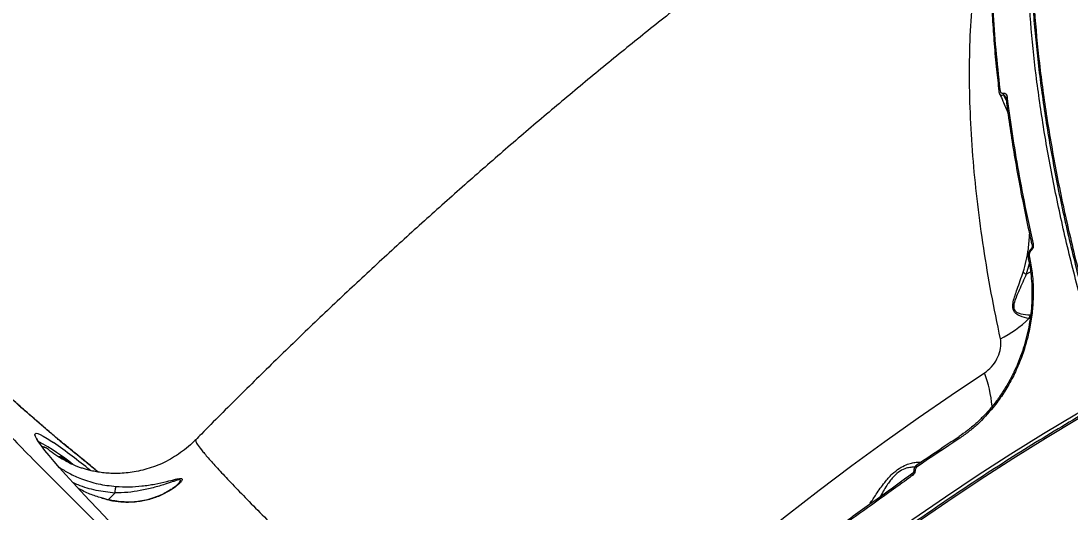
# Model space of a CAD drawing. Header units: millimetres. Extents: x -10374 to 11119, y -8221 to 9433.
# Drawn here: x -3724.3 to -3355.7, y -4889.2 to -4716.8 of the extents above; entities that cross this region are included whole.
import ezdxf

# ---------------------------------------------------------------- set-up
doc = ezdxf.new("R2010")
doc.units = ezdxf.units.MM
for name, color, linetype in [('DIKOM_ОБЪЕКТ', 7, 'Continuous'), ('DIKOM_РАЗМЕР_ЗОНА', 7, 'Continuous'), ('DIKOM_РАЗМЕР_ОБЪЕКТА', 7, 'Continuous')]:
    doc.layers.add(name, color=color, linetype=linetype)
doc.styles.add('style1', font='arial.ttf', dxfattribs={"width": 0.8})
doc.dimstyles.new('1-50', dxfattribs={"dimtxt": 300, "dimasz": 200, "dimexe": 100, "dimexo": 0, "dimgap": 100, "dimtad": 0, "dimdec": 0, "dimtxsty": 'style1', "dimcen": 0, "dimclrd": 7, "dimclre": 7, "dimadec": 1, "dimazin": 2, "dimtfac": 1, "dimtdec": 0, "dimtmove": 1, "dimatfit": 3, "dimfxl": 0, "dimlwd": 25, "dimlwe": 18, "dimarcsym": 0})

# ---------------------------------------------------------------- blocks, each defined once
blk = doc.blocks.new('*D16')
at = {"layer": 'Defpoints', "color": 0, "transparency": 16777216}
for p in [(-9045.1, 5161.67), (3694.49, 5161.67), (1813.16, -6719.94)]:
    blk.add_point(p, dxfattribs=at)
at = {"layer": 'DIKOM_РАЗМЕР_ОБЪЕКТА', "color": 7, "lineweight": 18, "transparency": 16777216}
for p, q in [((3694.49, 5161.67), (-9145.1, 5161.67)), ((1813.16, -6719.94), (-9145.1, -6719.94))]:
    blk.add_line(p, q, dxfattribs=at)
at = {"layer": 'DIKOM_РАЗМЕР_ОБЪЕКТА', "color": 7, "lineweight": 25, "transparency": 16777216}
for p, q in [((-9045.1, 4961.67), (-9045.1, -0.45)), ((-9045.1, -6519.94), (-9045.1, -1080.23))]:
    blk.add_line(p, q, dxfattribs=at)
at = {"layer": 'DIKOM_РАЗМЕР_ОБЪЕКТА', "color": 7, "transparency": 16777216}
for points in [[(-9078.43, 4961.67), (-9011.76, 4961.67), (-9045.1, 5161.67)], [(-9078.43, -6519.94), (-9011.76, -6519.94), (-9045.1, -6719.94)]]:
    blk.add_solid(points, dxfattribs=at)
at = {"layer": 'DIKOM_РАЗМЕР_ОБЪЕКТА', "color": 0, "transparency": 16777216, "insert": (-9045.1, -540.34), "char_height": 300, "attachment_point": 5, "rotation": 90, "style": 'style1'}
blk.add_mtext('11900', dxfattribs=at)
blk = doc.blocks.new('*D13')
at = {"layer": 'Defpoints', "color": 0, "transparency": 16777216}
for p in [(-10176.97, 7112.81), (3082.33, 7112.81), (2015.48, -8221.4)]:
    blk.add_point(p, dxfattribs=at)
at = {"layer": 'DIKOM_РАЗМЕР_ЗОНА', "color": 7, "lineweight": 18, "transparency": 16777216}
for p, q in [((3082.33, 7112.81), (-10276.97, 7112.81)), ((2015.48, -8221.4), (-10276.97, -8221.4))]:
    blk.add_line(p, q, dxfattribs=at)
at = {"layer": 'DIKOM_РАЗМЕР_ЗОНА', "color": 7, "lineweight": 25, "transparency": 16777216}
for p, q in [((-10176.97, 6912.81), (-10176.97, -14.41)), ((-10176.97, -8021.4), (-10176.97, -1094.19))]:
    blk.add_line(p, q, dxfattribs=at)
at = {"layer": 'DIKOM_РАЗМЕР_ЗОНА', "color": 7, "transparency": 16777216}
for points in [[(-10210.3, 6912.81), (-10143.64, 6912.81), (-10176.97, 7112.81)], [(-10210.3, -8021.4), (-10143.64, -8021.4), (-10176.97, -8221.4)]]:
    blk.add_solid(points, dxfattribs=at)
at = {"layer": 'DIKOM_РАЗМЕР_ЗОНА', "color": 0, "transparency": 16777216, "insert": (-10176.97, -554.3), "char_height": 300, "attachment_point": 5, "rotation": 90, "style": 'style1'}
blk.add_mtext('15300', dxfattribs=at)

msp = doc.modelspace()

# ---------------------------------------------------------------- linework, layer by layer
at = {"layer": 'DIKOM_ОБЪЕКТ', "color": 7, "linetype": 'Continuous', "lineweight": 15}
for p, q in [((-3380.76, -4741.44), (-3380.75, -4741.48)), ((-3378.17, -4744.49), (-3379.06, -4742.77)), ((-3370.38, -4800.21), (-3370.36, -4800.26)), ((-3370.06, -4799.26), (-3370, -4799.72)), ((-3370.06, -4802.11), (-3371.1, -4805.7)), ((-3371.1, -4805.7), (-3369.61, -4804.86)), ((-3369.78, -4821.32), (-3370.17, -4821.29)), ((-3382.99, -4852.11), (-3382.99, -4852.11)), ((-3707.62, -4866.68), (-3709.22, -4865.29)), ((-3706.83, -4872.33), (-3709.98, -4870.06)), ((-3410.97, -4875.62), (-3410.97, -4875.62)), ((-3691.35, -4882.53), (-3693.59, -4884.94)), ((-3693.34, -4885.08), (-3695.95, -4884.24))]:
    msp.add_line(p, q, dxfattribs=at)
at = {"layer": 'DIKOM_ОБЪЕКТ', "color": 7, "linetype": 'Continuous', "lineweight": 15, "flags": 128}
for points in [[(-3378.25, -4744.02), (-3378.25, -4744.03), (-3378.25, -4744.04)], [(-3369.33, -4797.32), (-3369.4, -4797.12), (-3369.42, -4796.95), (-3369.37, -4796.84), (-3369.35, -4796.82)], [(-3368.71, -4795.08), (-3368.85, -4795.17), (-3368.96, -4795.27), (-3369.04, -4795.37), (-3369.08, -4795.47), (-3369.09, -4795.57), (-3369.08, -4795.6)], [(-3370.06, -4799.26), (-3370.21, -4799.32), (-3370.33, -4799.39), (-3370.42, -4799.46), (-3370.46, -4799.54), (-3370.46, -4799.59)], [(-3370, -4799.72), (-3370.13, -4799.8), (-3370.24, -4799.89), (-3370.32, -4799.99), (-3370.37, -4800.08), (-3370.38, -4800.17), (-3370.38, -4800.21)], [(-3544.86, -4968.4), (-3533.98, -4958.04), (-3523, -4947.84), (-3511.93, -4937.81), (-3500.77, -4927.97), (-3489.53, -4918.3), (-3478.22, -4908.82), (-3466.84, -4899.53), (-3455.4, -4890.44), (-3443.9, -4881.56), (-3432.35, -4872.88), (-3420.75, -4864.41), (-3409.12, -4856.16), (-3397.47, -4848.13), (-3385.78, -4840.33)], [(-3561.54, -5021.58), (-3554, -5013.8), (-3543.56, -5003.29), (-3533, -4992.93), (-3522.32, -4982.75), (-3511.54, -4972.75), (-3500.66, -4962.93), (-3489.69, -4953.3), (-3478.63, -4943.87), (-3467.5, -4934.64), (-3456.29, -4925.61), (-3445.02, -4916.81), (-3433.7, -4908.22), (-3422.33, -4899.86), (-3410.91, -4891.74), (-3399.47, -4883.84), (-3388, -4876.2), (-3376.5, -4868.8), (-3365, -4861.65), (-3353.5, -4854.75), (-3342, -4848.12)], [(-3341.42, -4849.9), (-3352.89, -4856.52), (-3364.36, -4863.39), (-3375.82, -4870.51), (-3387.28, -4877.89), (-3398.72, -4885.52), (-3410.13, -4893.39), (-3421.51, -4901.49), (-3432.84, -4909.82), (-3444.13, -4918.38), (-3455.37, -4927.16), (-3466.54, -4936.16), (-3477.64, -4945.36), (-3488.67, -4954.76), (-3499.61, -4964.36), (-3510.45, -4974.16), (-3521.2, -4984.13), (-3531.84, -4994.28), (-3542.38, -5004.6), (-3552.78, -5015.09), (-3560.26, -5022.8)], [(-3382.77, -4852.54), (-3382.86, -4852.42), (-3382.94, -4852.32), (-3382.99, -4852.23), (-3383.01, -4852.16), (-3383, -4852.12), (-3382.99, -4852.11)], [(-3718.09, -4864.6), (-3718.75, -4863.57), (-3719.19, -4862.71), (-3719.38, -4862.09), (-3719.31, -4861.71), (-3718.98, -4861.56), (-3718.39, -4861.66), (-3717.54, -4861.99), (-3716.44, -4862.57), (-3715.08, -4863.38), (-3713.47, -4864.43), (-3712.87, -4864.84)], [(-3693.61, -4892.05), (-3697.07, -4888.43), (-3700.28, -4885.04), (-3703.25, -4881.87), (-3705.98, -4878.92), (-3708.46, -4876.19), (-3710.69, -4873.69), (-3712.67, -4871.42), (-3714.4, -4869.38), (-3715.87, -4867.58), (-3717.09, -4866.01), (-3718.05, -4864.67), (-3718.09, -4864.6)], [(-3394.67, -4863.41), (-3396.52, -4864.63), (-3398.37, -4865.85), (-3400.22, -4867.09), (-3402.07, -4868.33), (-3403.92, -4869.57), (-3405.77, -4870.82), (-3407.61, -4872.08), (-3409.46, -4873.35)], [(-3394.67, -4863.41), (-3394.72, -4863.25), (-3394.75, -4863.11), (-3394.76, -4862.98), (-3394.75, -4862.88), (-3394.71, -4862.81), (-3394.68, -4862.78)], [(-3410.9, -4876.22), (-3410.97, -4876.07), (-3411.01, -4875.93), (-3411.03, -4875.81), (-3411.02, -4875.72), (-3411, -4875.65), (-3410.97, -4875.62)], [(-3410.2, -4874.79), (-3410.34, -4874.82), (-3410.46, -4874.86), (-3410.56, -4874.9), (-3410.63, -4874.94), (-3410.67, -4874.98), (-3410.67, -4875.01)], [(-3409.46, -4873.35), (-3409.52, -4873.19), (-3409.56, -4873.05), (-3409.57, -4872.93), (-3409.56, -4872.83), (-3409.53, -4872.76), (-3409.5, -4872.73)]]:
    msp.add_lwpolyline(points, dxfattribs=at)
at = {"layer": 'DIKOM_ОБЪЕКТ', "color": 7, "linetype": 'Continuous', "lineweight": 15}
for centre, radius, start, end in [((-3380.19, -4741.44), 0.573, 110.8363, 179.8214), ((-3377.58, -4742.13), 1.61, 180.3691, 203.2758), ((-3377.67, -4744.03), 0.582, 111.4376, 179.6252), ((-3367.35, -4821.66), 2.85, 144.5302, 172.4726), ((-3401.27, -4787.98), 45.58, 297.5681, 313.0353), ((-3426.6, -4855.65), 43.6, 4.7158, 20.5763), ((-3751.23, -4927.3), 70.98, 50.5026, 62.0865), ((-3859.37, -5073.4), 254.88, 51.2851, 54.9142)]:
    msp.add_arc(centre, radius, start, end, dxfattribs=at)
for points, knots in [([(-3342, -4848.12), (-3343.29, -4844.06), (-3346.79, -4833.04), (-3351.88, -4815.21), (-3357.06, -4794.77), (-3361.44, -4774.66), (-3365.02, -4754.96), (-3367.78, -4735.78), (-3369.7, -4717.18), (-3370.76, -4699.19), (-3370.98, -4681.84), (-3370.36, -4665.18), (-3368.92, -4649.28), (-3366.64, -4634.21), (-3363.54, -4620.04), (-3359.6, -4606.8), (-3354.86, -4594.49), (-3349.29, -4583.19), (-3343.84, -4574.03), (-3339.94, -4569.11), (-3338.44, -4567.21)], [0, 0, 0, 0, 0.033798, 0.091744, 0.149875, 0.208097, 0.266319, 0.324449, 0.382397, 0.440344, 0.498473, 0.556696, 0.614918, 0.673048, 0.730995, 0.788942, 0.847072, 0.905294, 0.963517, 1, 1, 1, 1]), ([(-3363.01, -4623.11), (-3363.24, -4624.01), (-3364.02, -4627.2), (-3365.16, -4632.89), (-3366.43, -4640.16), (-3367.49, -4647.62), (-3368.35, -4655.24), (-3369, -4663.02), (-3369.46, -4670.98), (-3369.71, -4679.09), (-3369.76, -4687.38), (-3369.6, -4695.85), (-3369.25, -4704.49), (-3368.7, -4713.3), (-3367.94, -4722.3), (-3366.98, -4731.47), (-3365.82, -4740.78), (-3364.47, -4750.2), (-3362.93, -4759.69), (-3361.2, -4769.26), (-3359.28, -4778.91), (-3357.17, -4788.64), (-3354.86, -4798.46), (-3352.37, -4808.36), (-3349.69, -4818.36), (-3346.81, -4828.45), (-3343.74, -4838.63), (-3340.48, -4848.91), (-3337.03, -4859.26), (-3333.41, -4869.63), (-3329.63, -4879.99), (-3325.7, -4890.33), (-3321.61, -4900.65), (-3317.36, -4910.95), (-3312.96, -4921.25), (-3308.4, -4931.53), (-3303.67, -4941.82), (-3298.79, -4952.1), (-3293.74, -4962.38), (-3288.53, -4972.67), (-3283.17, -4982.93), (-3277.67, -4993.14), (-3272.06, -5003.25), (-3266.34, -5013.24), (-3260.52, -5023.13), (-3254.59, -5032.92), (-3248.54, -5042.61), (-3242.39, -5052.2), (-3236.13, -5061.69), (-3229.76, -5071.08), (-3223.28, -5080.36), (-3216.69, -5089.54), (-3210, -5098.61), (-3203.22, -5107.54), (-3196.38, -5116.31), (-3189.5, -5124.89), (-3182.56, -5133.29), (-3175.58, -5141.51), (-3168.55, -5149.54), (-3161.47, -5157.39), (-3154.34, -5165.05), (-3147.17, -5172.53), (-3139.95, -5179.83), (-3132.68, -5186.94), (-3125.37, -5193.86), (-3118.03, -5200.58), (-3110.69, -5207.07), (-3103.36, -5213.32), (-3096.05, -5219.32), (-3088.77, -5225.08), (-3081.5, -5230.59), (-3074.25, -5235.85), (-3067.02, -5240.87), (-3059.81, -5245.65), (-3052.61, -5250.17), (-3045.44, -5254.46), (-3038.29, -5258.48), (-3031.83, -5261.94), (-3027.78, -5263.93), (-3026.08, -5264.76)], [0, 0, 0, 0, 0.005236, 0.018506, 0.031783, 0.044989, 0.058136, 0.071237, 0.084307, 0.097362, 0.110416, 0.12348, 0.136568, 0.149694, 0.162874, 0.176122, 0.1894, 0.202626, 0.215785, 0.228894, 0.241967, 0.25502, 0.268066, 0.281121, 0.294194, 0.307301, 0.320457, 0.333676, 0.34695, 0.360199, 0.373373, 0.386492, 0.39957, 0.412624, 0.425667, 0.438715, 0.451778, 0.464871, 0.478007, 0.491203, 0.504468, 0.517723, 0.530893, 0.544021, 0.557119, 0.570197, 0.583264, 0.596333, 0.60941, 0.622506, 0.635632, 0.648798, 0.662014, 0.675241, 0.688429, 0.701573, 0.714684, 0.727771, 0.740845, 0.753918, 0.766997, 0.780092, 0.793213, 0.806371, 0.819575, 0.832812, 0.846022, 0.859182, 0.872306, 0.885405, 0.898488, 0.911566, 0.924649, 0.937745, 0.950863, 0.964015, 0.97721, 0.990448, 1, 1, 1, 1]), ([(-3362.68, -4622.64), (-3363.3, -4625.38), (-3364.97, -4632.8), (-3367.03, -4645.65), (-3368.63, -4661.38), (-3369.38, -4677.93), (-3369.3, -4695.18), (-3368.39, -4713.08), (-3366.64, -4731.57), (-3364.04, -4750.63), (-3360.6, -4770.21), (-3356.35, -4790.26), (-3351.31, -4810.68), (-3345.5, -4831.36), (-3338.93, -4852.26), (-3331.59, -4873.34), (-3323.52, -4894.56), (-3314.75, -4915.86), (-3305.31, -4937.13), (-3295.25, -4958.27), (-3284.73, -4978.97), (-3273.78, -4999.19), (-3262.45, -5018.91), (-3250.64, -5038.34), (-3238.4, -5057.39), (-3225.79, -5075.97), (-3212.66, -5094.27), (-3199.03, -5112.22), (-3184.9, -5129.77), (-3170.49, -5146.65), (-3155.87, -5162.79), (-3141.1, -5178.1), (-3126.24, -5192.53), (-3111.3, -5206.05), (-3096.31, -5218.63), (-3081.32, -5230.27), (-3066.4, -5240.9), (-3051.62, -5250.45), (-3037.95, -5258.42), (-3029.31, -5262.79), (-3025.45, -5264.74)], [0, 0, 0, 0, 0.015652, 0.04249, 0.069412, 0.096376, 0.123342, 0.150263, 0.177101, 0.203938, 0.23086, 0.257825, 0.28479, 0.311712, 0.338549, 0.365387, 0.392309, 0.419274, 0.446239, 0.473161, 0.499998, 0.525846, 0.55177, 0.577733, 0.603695, 0.629618, 0.655467, 0.682304, 0.709226, 0.736191, 0.763156, 0.790078, 0.816916, 0.843753, 0.870675, 0.89764, 0.924605, 0.951527, 0.978365, 1, 1, 1, 1]), ([(-3375.98, -4627.2), (-3378.84, -4629.07), (-3386.9, -4634.34), (-3400.08, -4643.24), (-3415.5, -4653.86), (-3430.82, -4664.69), (-3446.04, -4675.71), (-3461.16, -4686.93), (-3476.17, -4698.32), (-3491.08, -4709.9), (-3505.87, -4721.65), (-3520.56, -4733.58), (-3535.13, -4745.68), (-3549.6, -4757.95), (-3563.94, -4770.39), (-3578.16, -4782.99), (-3592.27, -4795.74), (-3606.25, -4808.66), (-3620.11, -4821.72), (-3633.84, -4834.94), (-3647.44, -4848.31), (-3657.1, -4857.96), (-3662.21, -4863.18), (-3662.86, -4863.84)], [0, 0, 0, 0, 0.028337, 0.079718, 0.131012, 0.182219, 0.233346, 0.284392, 0.33536, 0.386254, 0.43708, 0.487835, 0.53853, 0.589165, 0.639743, 0.690271, 0.740752, 0.79119, 0.841589, 0.891954, 0.942288, 0.992598, 1, 1, 1, 1]), ([(-3380.18, -4828.38), (-3381.29, -4823.01), (-3383.52, -4812.27), (-3386.15, -4796.53), (-3388.26, -4781.11), (-3389.81, -4765.87), (-3390.78, -4750.86), (-3391.14, -4736.12), (-3390.87, -4721.92), (-3389.94, -4707.88), (-3388.3, -4694.1), (-3385.85, -4680.73), (-3383.16, -4669.55), (-3380.97, -4663.21), (-3380.12, -4660.74)], [0, 0, 0, 0, 0.081383, 0.162863, 0.244343, 0.325726, 0.410446, 0.495276, 0.580107, 0.664827, 0.756942, 0.849128, 0.941243, 1, 1, 1, 1]), ([(-3383.6, -4687.4), (-3383.63, -4688.31), (-3383.72, -4691.97), (-3383.67, -4698.54), (-3383.46, -4707.13), (-3383.03, -4715.89), (-3382.41, -4724.81), (-3381.65, -4733.32), (-3381, -4738.93), (-3380.71, -4741.47)], [0, 0, 0, 0, 0.053675, 0.215954, 0.378348, 0.540817, 0.703325, 0.865827, 1, 1, 1, 1]), ([(-3383.29, -4686.83), (-3383.32, -4691.11), (-3383.39, -4699.66), (-3382.87, -4713.02), (-3381.94, -4726.73), (-3380.91, -4736.18), (-3380.39, -4740.9)], [0, 0, 0, 0, 0.249099, 0.498201, 0.7491, 1, 1, 1, 1]), ([(-3380.75, -4741.44), (-3380.74, -4741.53), (-3380.71, -4741.88), (-3380.58, -4742.19), (-3380.48, -4742.42)], [0, 0, 0, 0, 0.271797, 1, 1, 1, 1]), ([(-3379.06, -4742.77), (-3379.12, -4742.79), (-3379.33, -4742.87), (-3379.7, -4742.94), (-3380.1, -4742.87), (-3380.38, -4742.7), (-3380.43, -4742.49), (-3380.45, -4742.43)], [0, 0, 0, 0, 0.093964, 0.304663, 0.571968, 0.878215, 1, 1, 1, 1]), ([(-3380.44, -4742.43), (-3380.05, -4743.25), (-3378.99, -4745.49), (-3378.1, -4747.8), (-3377.54, -4749.25)], [0, 0, 0, 0, 0.369657, 1, 1, 1, 1]), ([(-3380.39, -4740.9), (-3380.32, -4741.21), (-3380.23, -4741.68), (-3379.89, -4742.07), (-3379.6, -4742.2), (-3379.36, -4742.2), (-3379.23, -4742.16), (-3379.19, -4742.14)], [0, 0, 0, 0, 0.438558, 0.64862, 0.819284, 0.945142, 1, 1, 1, 1]), ([(-3379.19, -4742.14), (-3379.15, -4742.13), (-3379.01, -4742.08), (-3378.75, -4742.08), (-3378.43, -4742.23), (-3378.06, -4742.66), (-3377.95, -4743.16), (-3377.88, -4743.49)], [0, 0, 0, 0, 0.055373, 0.178463, 0.349407, 0.572841, 1, 1, 1, 1]), ([(-3378.39, -4743.55), (-3378.4, -4743.52), (-3378.48, -4743.34), (-3378.65, -4743.1), (-3378.84, -4742.87), (-3378.97, -4742.77), (-3379.04, -4742.77), (-3379.06, -4742.77)], [0, 0, 0, 0, 0.107131, 0.525108, 0.79824, 0.947762, 1, 1, 1, 1]), ([(-3378.38, -4743.55), (-3378.37, -4743.57), (-3378.33, -4743.65), (-3378.27, -4743.83), (-3378.26, -4744), (-3378.25, -4744.02)], [0, 0, 0, 0, 0.180503, 0.865291, 1, 1, 1, 1]), ([(-3378.23, -4744.04), (-3378.14, -4744.77), (-3377.69, -4748.58), (-3376.67, -4755.58), (-3375.16, -4765.05), (-3373.46, -4774.6), (-3371.54, -4784.26), (-3370.08, -4791.26), (-3369.19, -4795.07), (-3369.07, -4795.6)], [0, 0, 0, 0, 0.04419, 0.230267, 0.415894, 0.600855, 0.785394, 0.970358, 1, 1, 1, 1]), ([(-3377.88, -4743.49), (-3377.81, -4744.02), (-3377.47, -4746.7), (-3376.51, -4753.71), (-3374.79, -4764.64), (-3372.17, -4779.12), (-3369.95, -4789.37), (-3368.71, -4795.08)], [0, 0, 0, 0, 0.032156, 0.160793, 0.418285, 0.675777, 1, 1, 1, 1]), ([(-3372.2, -4804.95), (-3371.81, -4803.62), (-3371.02, -4800.97), (-3370.24, -4796.5), (-3370.05, -4793.36), (-3369.95, -4791.63)], [0, 0, 0, 0, 0.310602, 0.6214, 1, 1, 1, 1]), ([(-3369.35, -4796.82), (-3369.35, -4796.82), (-3369.56, -4796.95), (-3369.89, -4797.35), (-3370.26, -4798.05), (-3370.47, -4798.83), (-3370.45, -4799.34), (-3370.44, -4799.58)], [0, 0, 0, 0, 0.003366, 0.239472, 0.488988, 0.760172, 1, 1, 1, 1]), ([(-3369.33, -4797.32), (-3369.44, -4797.42), (-3369.65, -4797.63), (-3369.91, -4798.11), (-3370.06, -4798.67), (-3370.06, -4799.07), (-3370.06, -4799.26)], [0, 0, 0, 0, 0.209695, 0.418218, 0.729882, 1, 1, 1, 1]), ([(-3369.09, -4795.6), (-3369.08, -4795.67), (-3369.03, -4795.85), (-3369.05, -4796.18), (-3369.13, -4796.48), (-3369.22, -4796.65), (-3369.28, -4796.75), (-3369.33, -4796.8), (-3369.35, -4796.82), (-3369.37, -4796.83), (-3369.37, -4796.83), (-3369.37, -4796.83)], [0, 0, 0, 0, 0.180137, 0.483118, 0.663858, 0.767702, 0.833901, 0.882591, 0.91901, 0.956869, 1, 1, 1, 1]), ([(-3368.71, -4795.08), (-3368.69, -4795.14), (-3368.64, -4795.44), (-3368.63, -4795.96), (-3368.79, -4796.57), (-3369.03, -4797.03), (-3369.23, -4797.22), (-3369.33, -4797.32)], [0, 0, 0, 0, 0.084393, 0.402667, 0.651842, 0.825466, 1, 1, 1, 1]), ([(-3370.43, -4800.27), (-3370.36, -4800.52), (-3370.02, -4801.89), (-3369.61, -4804.53), (-3369.22, -4808.16), (-3369.07, -4811.9), (-3369.16, -4815.71), (-3369.48, -4819.54), (-3370.04, -4823.37), (-3370.82, -4827.15), (-3371.84, -4830.88), (-3373.09, -4834.57), (-3374.57, -4838.2), (-3376.28, -4841.77), (-3378.21, -4845.24), (-3380.38, -4848.56), (-3382, -4850.84), (-3382.95, -4851.94), (-3383.05, -4852.06)], [0, 0, 0, 0, 0.015724, 0.085672, 0.155988, 0.226457, 0.296775, 0.366712, 0.436076, 0.504745, 0.572577, 0.640804, 0.709858, 0.779623, 0.849958, 0.920688, 0.991586, 1, 1, 1, 1]), ([(-3370, -4799.72), (-3369.65, -4801.52), (-3368.97, -4805), (-3368.61, -4810.48), (-3368.71, -4815.94), (-3369.29, -4821.51), (-3370.37, -4827.09), (-3371.93, -4832.61), (-3373.95, -4838), (-3376.45, -4843.17), (-3379.36, -4848.08), (-3381.63, -4851.05), (-3382.77, -4852.54)], [0, 0, 0, 0, 0.107081, 0.205971, 0.305183, 0.404075, 0.503338, 0.602916, 0.702182, 0.801345, 0.900834, 1, 1, 1, 1]), ([(-3370.47, -4799.43), (-3370.47, -4799.58), (-3370.46, -4799.85), (-3370.38, -4800.09), (-3370.34, -4800.21)], [0, 0, 0, 0, 0.546906, 1, 1, 1, 1]), ([(-3370.17, -4821.29), (-3371.23, -4821.07), (-3372.7, -4820.76), (-3374.52, -4819.79), (-3375.37, -4818.97), (-3375.8, -4817.98), (-3375.91, -4816.8), (-3375.67, -4815.16), (-3375.08, -4813.16), (-3373.85, -4809.65), (-3372.9, -4806.94), (-3372.2, -4804.95)], [0, 0, 0, 0, 0.23112, 0.319692, 0.391422, 0.436718, 0.482249, 0.5457, 0.638838, 0.734225, 1, 1, 1, 1]), ([(-3371.12, -4805.7), (-3371.34, -4805.58), (-3371.76, -4805.36), (-3372.07, -4805.09), (-3372.19, -4804.97), (-3372.2, -4804.95)], [0, 0, 0, 0, 0.499328, 0.920563, 1, 1, 1, 1]), ([(-3371.12, -4805.7), (-3371.12, -4805.71), (-3371.94, -4807.55), (-3373.06, -4810.1), (-3374.53, -4813.36), (-3375.22, -4815.2), (-3375.57, -4816.71), (-3375.5, -4817.77), (-3375.07, -4818.62), (-3374.2, -4819.24), (-3372.31, -4819.88), (-3370.78, -4819.96), (-3369.67, -4820.01)], [0, 0, 0, 0, 0.000318, 0.274223, 0.369143, 0.463546, 0.523549, 0.564866, 0.606178, 0.674722, 0.763023, 1, 1, 1, 1]), ([(-3371.1, -4805.7), (-3371.1, -4805.7), (-3371.11, -4805.7), (-3371.11, -4805.71), (-3371.11, -4805.7), (-3371.12, -4805.7)], [0, 0, 0, 0, 0.363944, 0.762971, 1, 1, 1, 1]), ([(-3762.54, -4818.74), (-3763.6, -4818.06), (-3765.73, -4816.68), (-3767.7, -4815.72), (-3768.87, -4815.44), (-3769.34, -4815.76), (-3769.19, -4816.66), (-3768.4, -4818.14), (-3766.96, -4820.24), (-3764.84, -4822.97), (-3762.07, -4826.29), (-3758.68, -4830.18), (-3754.7, -4834.59), (-3750.16, -4839.5), (-3745.04, -4844.96), (-3739.27, -4850.99), (-3732.85, -4857.63), (-3725.78, -4864.86), (-3718.12, -4872.62), (-3709.98, -4880.8), (-3701.39, -4889.37), (-3692.37, -4898.31), (-3682.87, -4907.69), (-3672.8, -4917.57), (-3662.16, -4927.96), (-3650.96, -4938.86), (-3639.31, -4950.14), (-3627.35, -4961.68), (-3615.11, -4973.45), (-3602.62, -4985.42), (-3589.8, -4997.68), (-3576.54, -5010.31), (-3562.84, -5023.32), (-3548.73, -5036.69), (-3534.37, -5050.27), (-3519.18, -5064.59), (-3503.16, -5079.65), (-3486.31, -5095.44), (-3469.17, -5111.47), (-3451.75, -5127.7), (-3434.11, -5144.11), (-3417.32, -5159.69), (-3401.41, -5174.4), (-3386.42, -5188.24), (-3371.47, -5202.01), (-3356.44, -5215.82), (-3341.36, -5229.64), (-3326.25, -5243.45), (-3311.3, -5257.1), (-3296.66, -5270.41), (-3282.37, -5283.39), (-3268.42, -5296.01), (-3254.71, -5308.39), (-3241.15, -5320.6), (-3227.75, -5332.62), (-3214.55, -5344.43), (-3201.71, -5355.88), (-3189.35, -5366.86), (-3177.5, -5377.35), (-3166.15, -5387.36), (-3155.22, -5396.95), (-3144.62, -5406.21), (-3134.4, -5415.09), (-3124.58, -5423.58), (-3115.28, -5431.57), (-3106.6, -5438.97), (-3098.54, -5445.78), (-3091.09, -5452.01), (-3084.19, -5457.73), (-3077.79, -5462.96), (-3071.92, -5467.68), (-3066.62, -5471.86), (-3061.93, -5475.45), (-3057.93, -5478.42), (-3054.58, -5480.77), (-3051.88, -5482.53), (-3049.79, -5483.72), (-3048.32, -5484.33), (-3047.48, -5484.34), (-3047.29, -5483.74), (-3047.74, -5482.55), (-3048.71, -5480.96), (-3049.94, -5479.24), (-3050.86, -5478.06), (-3051.32, -5477.47)], [0, 0, 0, 0, 0.014465, 0.028965, 0.040896, 0.052838, 0.06478, 0.076711, 0.088989, 0.101279, 0.113568, 0.125847, 0.137779, 0.149722, 0.161665, 0.173598, 0.185878, 0.198169, 0.210461, 0.222741, 0.234655, 0.246579, 0.258502, 0.270416, 0.282674, 0.294944, 0.307213, 0.319471, 0.331405, 0.34335, 0.355294, 0.367228, 0.379509, 0.391801, 0.404093, 0.416374, 0.430159, 0.443953, 0.457739, 0.471823, 0.485915, 0.499998, 0.511916, 0.523844, 0.535771, 0.547689, 0.559953, 0.572228, 0.584503, 0.596767, 0.608685, 0.620612, 0.63254, 0.644457, 0.656719, 0.668993, 0.681267, 0.69353, 0.705463, 0.717406, 0.729349, 0.741282, 0.753561, 0.765852, 0.778142, 0.790422, 0.802353, 0.814295, 0.826236, 0.838167, 0.850446, 0.862736, 0.875027, 0.887306, 0.899222, 0.911149, 0.923075, 0.934991, 0.947253, 0.959525, 0.971798, 0.98406, 0.992027, 1, 1, 1, 1]), ([(-3047.58, -5528.22), (-3047.58, -5528.24), (-3047.6, -5528.45), (-3048.25, -5528.29), (-3049.61, -5527.67), (-3051.76, -5526.32), (-3054.58, -5524.34), (-3058.07, -5521.74), (-3062.18, -5518.54), (-3066.89, -5514.78), (-3072.22, -5510.42), (-3078.23, -5505.43), (-3084.93, -5499.79), (-3092.34, -5493.5), (-3100.35, -5486.63), (-3108.89, -5479.25), (-3117.93, -5471.4), (-3127.42, -5463.1), (-3137.43, -5454.31), (-3148.04, -5444.94), (-3159.27, -5435), (-3171.1, -5424.48), (-3183.4, -5413.5), (-3196.03, -5402.2), (-3208.94, -5390.6), (-3222.11, -5378.74), (-3235.64, -5366.53), (-3249.63, -5353.87), (-3264.08, -5340.77), (-3278.98, -5327.23), (-3294.15, -5313.41), (-3309.42, -5299.47), (-3324.76, -5285.44), (-3340.14, -5271.35), (-3355.68, -5257.09), (-3371.49, -5242.56), (-3387.56, -5227.75), (-3403.87, -5212.71), (-3420.23, -5197.6), (-3437.28, -5181.82), (-3455, -5165.4), (-3473.33, -5148.37), (-3491.7, -5131.28), (-3510.06, -5114.17), (-3528.35, -5097.08), (-3545.49, -5081.03), (-3561.48, -5066.04), (-3576.34, -5052.07), (-3590.95, -5038.32), (-3605.41, -5024.67), (-3619.7, -5011.16), (-3633.79, -4997.82), (-3647.5, -4984.79), (-3660.67, -4972.24), (-3673.31, -4960.18), (-3685.4, -4948.6), (-3697.05, -4937.41), (-3708.35, -4926.52), (-3719.25, -4915.97), (-3729.74, -4905.79), (-3739.68, -4896.09), (-3748.97, -4886.98), (-3757.61, -4878.47), (-3765.61, -4870.54), (-3773.03, -4863.14), (-3779.92, -4856.2), (-3786.24, -4849.78), (-3791.98, -4843.88), (-3797.05, -4838.59), (-3801.4, -4833.95), (-3805.05, -4829.96), (-3808.01, -4826.6), (-3810.32, -4823.84), (-3812, -4821.66), (-3812.95, -4820.14), (-3813.29, -4819.32), (-3813.07, -4819.23), (-3813.02, -4819.2)], [0, 0, 0, 0, 0.001026, 0.014265, 0.027883, 0.041515, 0.055146, 0.068765, 0.082025, 0.095295, 0.108566, 0.121825, 0.135471, 0.149129, 0.162788, 0.176434, 0.189694, 0.202966, 0.216238, 0.229498, 0.243144, 0.256803, 0.270461, 0.284108, 0.297351, 0.310606, 0.32386, 0.337103, 0.35073, 0.36437, 0.378009, 0.391636, 0.40488, 0.418136, 0.431392, 0.444636, 0.458265, 0.471907, 0.485548, 0.499177, 0.514498, 0.529828, 0.545148, 0.5608, 0.57646, 0.592112, 0.605374, 0.618647, 0.63192, 0.645182, 0.658829, 0.672489, 0.686149, 0.699796, 0.713035, 0.726285, 0.739535, 0.752775, 0.766397, 0.780031, 0.793666, 0.807288, 0.820549, 0.833821, 0.847093, 0.860354, 0.874002, 0.887663, 0.901323, 0.914971, 0.928227, 0.941495, 0.954762, 0.968018, 0.981661, 0.995317, 1, 1, 1, 1]), ([(-3385.78, -4840.33), (-3384.92, -4839.67), (-3383.23, -4838.36), (-3381.31, -4835.55), (-3380.14, -4832.49), (-3379.9, -4830.01), (-3380.12, -4828.73), (-3380.18, -4828.38)], [0, 0, 0, 0, 0.23854, 0.471334, 0.696806, 0.915989, 1, 1, 1, 1]), ([(-3709.22, -4865.28), (-3709.28, -4865.23), (-3709.63, -4864.95), (-3710.5, -4864.24), (-3711.84, -4863.13), (-3713.45, -4861.77), (-3715.29, -4860.2), (-3717.36, -4858.42), (-3719.63, -4856.45), (-3722.08, -4854.31), (-3724.7, -4852), (-3727.48, -4849.54), (-3730.41, -4846.93), (-3733.5, -4844.16), (-3736.72, -4841.26), (-3739.45, -4838.8), (-3741.13, -4837.27), (-3741.67, -4836.79)], [0, 0, 0, 0, 0.012953, 0.076684, 0.144228, 0.214556, 0.286798, 0.360282, 0.434502, 0.509102, 0.58365, 0.658283, 0.733761, 0.809961, 0.886712, 0.963885, 1, 1, 1, 1]), ([(-3707.62, -4866.68), (-3708.28, -4866.14), (-3709.6, -4865.07), (-3712.07, -4863), (-3714.89, -4860.59), (-3718.06, -4857.86), (-3721.5, -4854.85), (-3725.22, -4851.57), (-3729.24, -4848), (-3733.33, -4844.33), (-3737.4, -4840.68), (-3740.08, -4838.25), (-3741.42, -4837.03)], [0, 0, 0, 0, 0.101094, 0.202189, 0.306218, 0.410254, 0.51135, 0.612443, 0.716487, 0.820523, 0.910021, 1, 1, 1, 1]), ([(-3341.35, -4849.17), (-3343.19, -4850.22), (-3348.52, -4853.25), (-3357.34, -4858.43), (-3367.82, -4864.79), (-3378.3, -4871.37), (-3388.76, -4878.15), (-3399.21, -4885.13), (-3409.64, -4892.32), (-3420.04, -4899.7), (-3430.41, -4907.28), (-3440.74, -4915.05), (-3451.02, -4923), (-3461.25, -4931.13), (-3471.43, -4939.43), (-3481.55, -4947.91), (-3491.6, -4956.56), (-3501.57, -4965.36), (-3511.47, -4974.32), (-3521.29, -4983.44), (-3531.02, -4992.7), (-3540.65, -5002.11), (-3550.18, -5011.66), (-3556.84, -5018.44), (-3560.29, -5022.07), (-3560.64, -5022.43)], [0, 0, 0, 0, 0.024327, 0.070546, 0.116768, 0.162987, 0.209206, 0.255427, 0.301645, 0.347863, 0.39408, 0.440296, 0.486513, 0.532728, 0.578944, 0.625157, 0.671373, 0.717587, 0.763801, 0.810016, 0.856229, 0.902442, 0.948656, 0.99487, 1, 1, 1, 1]), ([(-3383.07, -4852.05), (-3383.22, -4852.25), (-3384.18, -4853.47), (-3386.1, -4855.53), (-3388.84, -4858.2), (-3391.72, -4860.62), (-3393.74, -4862.02), (-3394.73, -4862.71)], [0, 0, 0, 0, 0.045725, 0.284534, 0.524462, 0.765034, 1, 1, 1, 1]), ([(-3382.77, -4852.54), (-3384.56, -4854.57), (-3387.27, -4857.66), (-3391.37, -4861.12), (-3393.57, -4862.64), (-3394.67, -4863.41)], [0, 0, 0, 0, 0.492789, 0.74638, 1, 1, 1, 1]), ([(-3717.77, -4864.97), (-3717.88, -4864.82), (-3718.19, -4864.36), (-3718.5, -4863.83), (-3718.72, -4863.42), (-3718.77, -4863.22), (-3718.76, -4863.27), (-3718.76, -4863.27)], [0, 0, 0, 0, 0.154256, 0.46234, 0.739169, 0.971763, 1, 1, 1, 1]), ([(-3662.89, -4863.82), (-3663.09, -4864.03), (-3664.09, -4865.11), (-3666.08, -4866.81), (-3668.84, -4868.88), (-3671.73, -4870.66), (-3674.7, -4872.17), (-3677.72, -4873.39), (-3680.75, -4874.34), (-3683.74, -4875.02), (-3686.65, -4875.46), (-3689.44, -4875.67), (-3692.06, -4875.68), (-3694.49, -4875.54), (-3696.7, -4875.27), (-3698.68, -4874.92), (-3700.46, -4874.51), (-3702.03, -4874.08), (-3703.41, -4873.63), (-3704.62, -4873.18), (-3705.66, -4872.76), (-3706.5, -4872.38), (-3706.89, -4872.19), (-3707.07, -4872.1)], [0, 0, 0, 0, 0.013987, 0.06991, 0.125019, 0.179356, 0.232918, 0.285675, 0.337598, 0.388556, 0.438432, 0.487014, 0.534201, 0.579932, 0.62442, 0.668089, 0.711555, 0.755507, 0.800631, 0.847826, 0.89805, 0.952306, 1, 1, 1, 1]), ([(-3662.77, -4863.93), (-3662.84, -4864.05), (-3662.99, -4864.32), (-3662.17, -4865.69), (-3660.51, -4867.88), (-3657.91, -4870.92), (-3654.44, -4874.74), (-3650.1, -4879.35), (-3644.92, -4884.72), (-3638.92, -4890.81), (-3632.1, -4897.63), (-3624.46, -4905.17), (-3616.03, -4913.42), (-3606.84, -4922.33), (-3596.94, -4931.86), (-3586.37, -4941.96), (-3575.98, -4951.82), (-3565.99, -4961.27), (-3559.61, -4967.27), (-3556.42, -4970.26)], [0, 0, 0, 0, 0.049114, 0.110143, 0.170981, 0.231917, 0.293043, 0.354268, 0.415492, 0.47662, 0.537556, 0.598643, 0.659919, 0.721295, 0.78267, 0.843948, 0.905036, 0.952518, 1, 1, 1, 1]), ([(-3394.68, -4862.77), (-3396.54, -4864), (-3401.48, -4867.27), (-3406.42, -4870.63), (-3409.5, -4872.73)], [0, 0, 0, 0, 0.37587, 1, 1, 1, 1]), ([(-3715.47, -4866.7), (-3715.48, -4866.69), (-3715.87, -4866.5), (-3716.29, -4866.34), (-3716.74, -4866.28), (-3716.88, -4866.27)], [0, 0, 0, 0, 0.021076, 0.693529, 1, 1, 1, 1]), ([(-3715.29, -4866.79), (-3715.79, -4866.58), (-3716.47, -4866.29), (-3716.65, -4866.47), (-3716.7, -4866.51)], [0, 0, 0, 0, 0.731617, 1, 1, 1, 1]), ([(-3707.02, -4872), (-3708.03, -4871.52), (-3711, -4870.14), (-3713.59, -4868.12), (-3715.29, -4866.79)], [0, 0, 0, 0, 0.340263, 1, 1, 1, 1]), ([(-3697.14, -4875.18), (-3697.88, -4874.56), (-3700.02, -4872.78), (-3703.34, -4870.06), (-3706.61, -4867.39), (-3708.47, -4865.89), (-3709.15, -4865.34)], [0, 0, 0, 0, 0.170328, 0.491123, 0.813492, 1, 1, 1, 1]), ([(-3697.26, -4875.15), (-3698.67, -4873.99), (-3702.4, -4870.9), (-3705.61, -4868.3), (-3707.62, -4866.68)], [0, 0, 0, 0, 0.376265, 1, 1, 1, 1]), ([(-3710.06, -4870.03), (-3710.12, -4869.98), (-3710.27, -4869.86), (-3710.56, -4869.81), (-3710.8, -4869.81), (-3710.91, -4869.85), (-3710.94, -4869.85)], [0, 0, 0, 0, 0.223467, 0.571285, 0.885278, 1, 1, 1, 1]), ([(-3709.98, -4870.06), (-3709.99, -4870.06), (-3710.04, -4870.03), (-3710.16, -4870.05), (-3710.36, -4870.19), (-3710.41, -4870.23)], [0, 0, 0, 0, 0.126783, 0.75601, 1, 1, 1, 1]), ([(-3709.98, -4870.06), (-3709.94, -4870.1), (-3709.37, -4870.58), (-3708.77, -4871.01), (-3708.2, -4871.41)], [0, 0, 0, 0, 0.071449, 1, 1, 1, 1]), ([(-3426.27, -4886.66), (-3426.16, -4886.49), (-3425.39, -4885.35), (-3424.11, -4883.37), (-3422.41, -4880.89), (-3421, -4878.98), (-3419.59, -4877.28), (-3417.91, -4875.53), (-3415.75, -4873.78), (-3413.42, -4872.6), (-3411.46, -4872), (-3409.61, -4871.67), (-3408.54, -4871.67), (-3407.92, -4871.66)], [0, 0, 0, 0, 0.025455, 0.17402, 0.264704, 0.355297, 0.42474, 0.494083, 0.606018, 0.717608, 0.801906, 0.886362, 1, 1, 1, 1]), ([(-3710.83, -4873.51), (-3709.7, -4874.22), (-3707.22, -4875.77), (-3702.66, -4877.78), (-3697.16, -4879.52), (-3693.02, -4879.99), (-3690.92, -4880.23)], [0, 0, 0, 0, 0.188599, 0.413273, 0.703422, 1, 1, 1, 1]), ([(-3410.98, -4875.61), (-3414.79, -4878.39), (-3419.28, -4881.67), (-3423.84, -4884.92), (-3424.53, -4885.41)], [0, 0, 0, 0, 0.848626, 1, 1, 1, 1]), ([(-3410.18, -4873.43), (-3410.18, -4873.43), (-3410.63, -4873.39), (-3411.65, -4873.49), (-3413.4, -4873.82), (-3415.48, -4874.76), (-3417.37, -4876.34), (-3418.78, -4877.97), (-3419.95, -4879.59), (-3421.09, -4881.41), (-3421.97, -4882.96), (-3422.42, -4883.79), (-3422.52, -4883.98)], [0, 0, 0, 0, 0.000577, 0.115668, 0.2304, 0.376754, 0.522353, 0.615176, 0.708241, 0.834238, 0.960413, 1, 1, 1, 1]), ([(-3410.68, -4875.01), (-3410.68, -4875.04), (-3410.67, -4875.11), (-3410.71, -4875.26), (-3410.78, -4875.42), (-3410.88, -4875.54), (-3410.94, -4875.59), (-3410.97, -4875.62)], [0, 0, 0, 0, 0.124911, 0.351047, 0.570511, 0.796787, 1, 1, 1, 1]), ([(-3410.2, -4874.79), (-3410.2, -4874.84), (-3410.2, -4875.05), (-3410.29, -4875.43), (-3410.53, -4875.9), (-3410.78, -4876.11), (-3410.9, -4876.22)], [0, 0, 0, 0, 0.085551, 0.389306, 0.694578, 1, 1, 1, 1]), ([(-3409.49, -4872.74), (-3409.55, -4872.78), (-3409.85, -4872.96), (-3410.27, -4873.49), (-3410.63, -4874.25), (-3410.64, -4874.78), (-3410.65, -4875.01)], [0, 0, 0, 0, 0.079863, 0.404498, 0.738775, 1, 1, 1, 1]), ([(-3409.46, -4873.35), (-3409.59, -4873.45), (-3409.84, -4873.66), (-3410.09, -4874.11), (-3410.19, -4874.51), (-3410.2, -4874.73), (-3410.2, -4874.79)], [0, 0, 0, 0, 0.296909, 0.594016, 0.889476, 1, 1, 1, 1]), ([(-3691.35, -4882.53), (-3693.52, -4882.28), (-3697.9, -4881.77), (-3702.8, -4880.36), (-3705.41, -4879.15), (-3706.01, -4878.87)], [0, 0, 0, 0, 0.43022, 0.870141, 1, 1, 1, 1]), ([(-3668.91, -4879.2), (-3668.92, -4879.2), (-3668.97, -4879.26), (-3669.25, -4879.54), (-3669.78, -4880.03), (-3670.73, -4880.75), (-3672, -4881.6), (-3673.71, -4882.58), (-3675.85, -4883.59), (-3678.36, -4884.52), (-3681.08, -4885.22), (-3683.68, -4885.64), (-3686.2, -4885.77), (-3688.67, -4885.67), (-3691.09, -4885.38), (-3692.66, -4885.05), (-3693.37, -4884.89)], [0, 0, 0, 0, 0.00175, 0.027147, 0.078162, 0.134915, 0.201103, 0.279546, 0.375859, 0.484934, 0.588161, 0.686878, 0.76527, 0.848906, 0.9325, 1, 1, 1, 1]), ([(-3690.92, -4880.23), (-3689.36, -4880.3), (-3686.24, -4880.43), (-3681.65, -4880.11), (-3677.19, -4879.44), (-3673.35, -4878.58), (-3670.7, -4877.88), (-3669.1, -4877.51), (-3668.09, -4877.36), (-3667.5, -4877.55), (-3667.76, -4878.23), (-3668.48, -4879.05), (-3669.84, -4880.28), (-3672.26, -4881.96), (-3675.95, -4883.8), (-3680.11, -4885.15), (-3684.3, -4885.81), (-3688.29, -4885.85), (-3691.19, -4885.54), (-3692.87, -4885.18), (-3693.34, -4885.08)], [0, 0, 0, 0, 0.071296, 0.142695, 0.220338, 0.297965, 0.355591, 0.385343, 0.414962, 0.449115, 0.48867, 0.517553, 0.546509, 0.625014, 0.703718, 0.783919, 0.864019, 0.921259, 0.978418, 1, 1, 1, 1]), ([(-3668.93, -4879.18), (-3668.8, -4879.05), (-3668.44, -4878.67), (-3668.26, -4878.31), (-3668.28, -4878.02), (-3668.48, -4877.94), (-3668.99, -4877.97), (-3669.7, -4878.14), (-3671.3, -4878.66), (-3673.96, -4879.57), (-3677.79, -4880.72), (-3682.21, -4881.73), (-3686.74, -4882.36), (-3689.8, -4882.52), (-3691.35, -4882.52), (-3691.35, -4882.52)], [0, 0, 0, 0, 0.028149, 0.083875, 0.100921, 0.15109, 0.163016, 0.219392, 0.276161, 0.390885, 0.549226, 0.707634, 0.85385, 0.99988, 1, 1, 1, 1]), ([(-3410.9, -4876.22), (-3411.41, -4876.59), (-3413.94, -4878.43), (-3423.85, -4885.62), (-3433.39, -4892.4), (-3440.86, -4897.71)], [0, 0, 0, 0, 0.051215, 0.256114, 1, 1, 1, 1]), ([(-3695.95, -4884.24), (-3697.35, -4883.84), (-3700.21, -4883.03), (-3702.82, -4881.61), (-3704.15, -4880.89)], [0, 0, 0, 0, 0.487984, 1, 1, 1, 1]), ([(-3690.92, -4880.23), (-3690.93, -4880.24), (-3690.97, -4880.28), (-3691.05, -4880.47), (-3691.17, -4880.98), (-3691.28, -4881.69), (-3691.33, -4882.24), (-3691.35, -4882.52)], [0, 0, 0, 0, 0.042885, 0.268001, 0.512022, 0.756047, 1, 1, 1, 1]), ([(-3691.35, -4882.52), (-3691.35, -4882.52), (-3691.35, -4882.53), (-3691.35, -4882.53), (-3691.35, -4882.53)], [0, 0, 0, 0, 0.40552, 1, 1, 1, 1]), ([(-3693.37, -4885), (-3694.16, -4884.84), (-3695.06, -4884.65), (-3695.92, -4884.35), (-3696.03, -4884.31)], [0, 0, 0, 0, 0.868499, 1, 1, 1, 1]), ([(-3693.34, -4885.08), (-3693.34, -4885.08), (-3693.36, -4885.05), (-3693.38, -4885.06), (-3693.39, -4885.06)], [0, 0, 0, 0, 0.39, 1, 1, 1, 1]), ([(-3424.53, -4885.41), (-3428.9, -4888.56), (-3434.34, -4892.47), (-3439.87, -4896.35), (-3440.95, -4897.11)], [0, 0, 0, 0, 0.803727, 1, 1, 1, 1])]:
    msp.add_open_spline(points, degree=3, knots=knots, dxfattribs=at)

# ---------------------------------------------------------------- dimensions: what is measured, and where the dimension line sits
at = {"layer": 'DIKOM_РАЗМЕР_ЗОНА'}
dim = msp.add_linear_dim(base=(-10176.97, 7112.81), p1=(2015.48, -8221.4), p2=(3082.33, 7112.81), angle=270, text='15300', dimstyle='1-50', override={"dimscale": 1, "dimtix": 0, "dimtofl": 1, "dimtmove": 1, "dimatfit": 3}, dxfattribs=at)
dim.commit()
dim.dimension.update_dxf_attribs({"geometry": '*D13', "text_midpoint": (-10176.97, -554.3), "dimtype": 160})
at = {"layer": 'DIKOM_РАЗМЕР_ОБЪЕКТА'}
dim = msp.add_linear_dim(base=(-9045.1, 5161.67), p1=(1813.16, -6719.94), p2=(3694.49, 5161.67), angle=270, text='11900', dimstyle='1-50', override={"dimscale": 1, "dimtix": 0, "dimtofl": 1, "dimtmove": 1, "dimatfit": 3}, dxfattribs=at)
dim.commit()
dim.dimension.update_dxf_attribs({"geometry": '*D16', "text_midpoint": (-9045.1, -540.34), "dimtype": 160})

doc.saveas('drawing.dxf')
